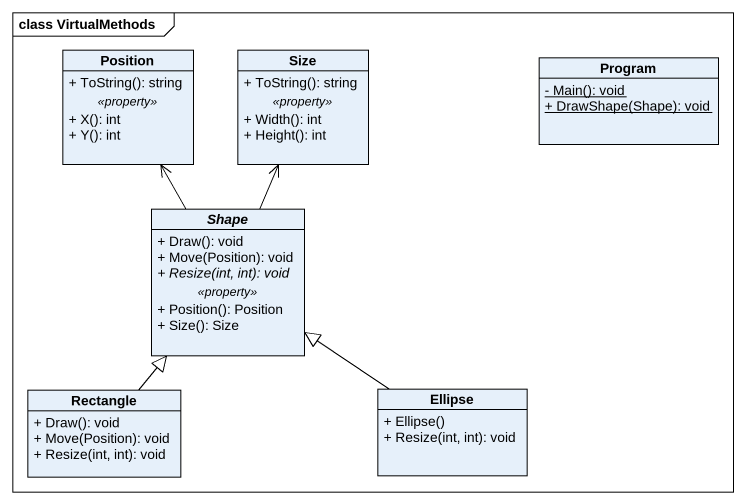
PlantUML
@startuml
mainframe class VirtualMethods
hide circle
hide empty members
skinparam classAttributeIconSize 0
class Position {
  + ToString(): string
  .. <<property>> ..
  + X(): int
  + Y(): int
}
class Size {
  + ToString(): string
  .. <<property>> ..
  + Width(): int
  + Height(): int
}
class Program {
  {static} - Main(): void
  {static} + DrawShape(Shape): void
}
abstract class Shape {
  + Draw(): void
  + Move(Position): void
  {abstract} + Resize(int, int): void
  .. <<property>> ..
  + Position(): Position
  + Size(): Size
}
class "Rectangle" as Rectangle_ {
  + Draw(): void
  + Move(Position): void
  + Resize(int, int): void
}
class Ellipse {
  + Ellipse()
  + Resize(int, int): void
}
Shape -up-> Position
Shape -up-> Size
Rectangle_ -up-|> Shape
Ellipse -up-|> Shape
@enduml
